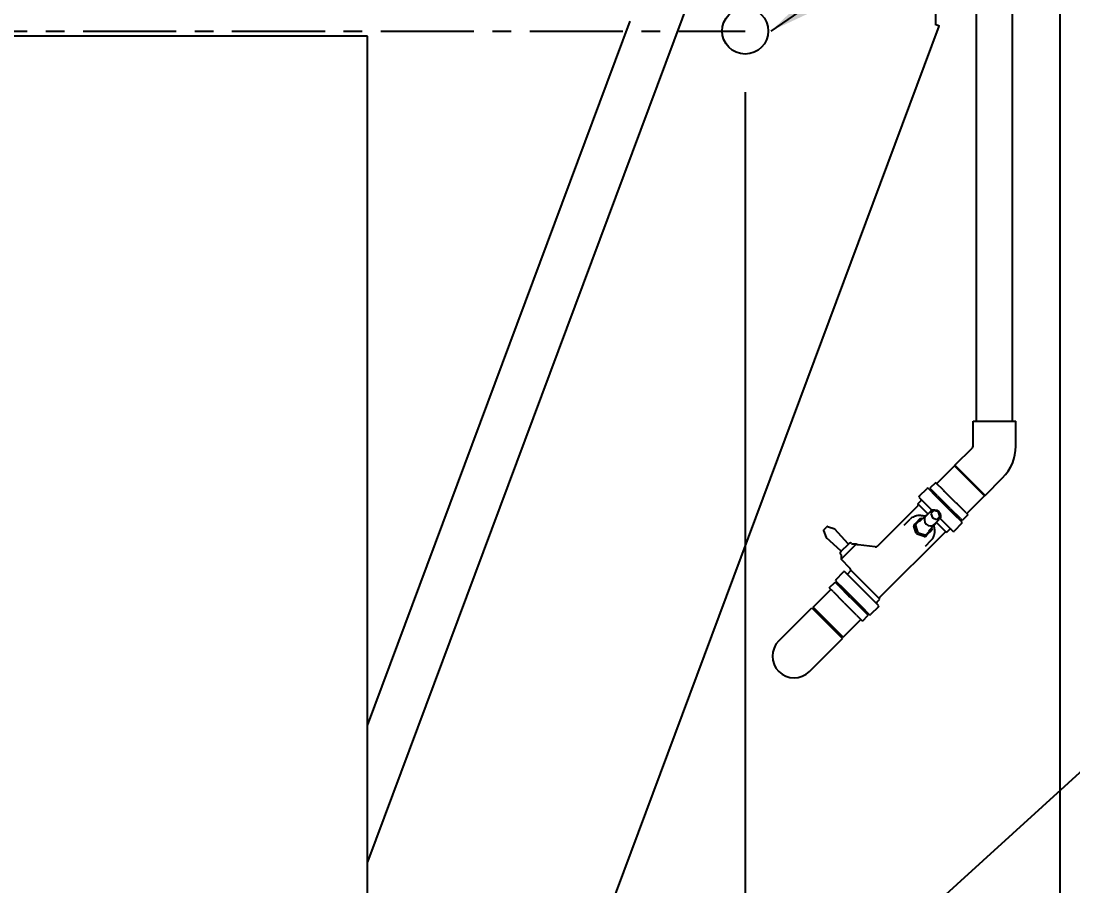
# Model space of a CAD drawing. Header units: millimetres. Extents: x 17891 to 32328, y 18593 to 29476.
# Drawn here: x 17993.6 to 18042.05, y 18925.77 to 18965.62 of the extents above; entities that cross this region are included whole.
import ezdxf

# ---------------------------------------------------------------- set-up
doc = ezdxf.new("R2010")
doc.units = ezdxf.units.MM
doc.header["$LTSCALE"] = 5
doc.linetypes.add('CENTER', pattern=[50.8, 31.75, -6.35, 6.35, -6.35])
for name, color, linetype in [('COILCONN-CO2-CONTROL-COPPER', 7, 'Continuous'), ('CONDENSER-CO2-CONTROL', 7, 'Continuous'), ('RECIRCULATION-CONTROL', 3, 'Continuous'), ('UNIT', 6, 'Continuous')]:
    doc.layers.add(name, color=color, linetype=linetype)
doc.styles.add('SUBMITTAL', font='romans.shx', dxfattribs={"width": 0.75})
doc.dimstyles.new('SUBMITTAL', dxfattribs={"dimtxt": 0.09375, "dimasz": 0.09375, "dimexe": 0.03125, "dimexo": 0.0625, "dimgap": 0.0625, "dimtad": 0, "dimdec": 4, "dimzin": 4, "dimdsep": 46, "dimlunit": 4, "dimtxsty": 'SUBMITTAL', "dimcen": 0.09375, "dimclre": 6, "dimadec": 0, "dimazin": 0, "dimtfac": 1, "dimtdec": 0, "dimtofl": 0, "dimtmove": 0, "dimatfit": 3, "dimfxl": 0, "dimfrac": 2, "dimtolj": 1, "dimtzin": 4, "dimarcsym": 0})

# ---------------------------------------------------------------- blocks, each defined once
blk = doc.blocks.new('*D30')
at = {"layer": 'CONDENSER-CO2-CONTROL', "color": 6, "lineweight": -2}
for p, q in [((18026.954, 18962.342), (18026.954, 18869.843)), ((18041.454, 18896.122), (18041.454, 18869.843))]:
    blk.add_line(p, q, dxfattribs=at)
at = {"layer": 'CONDENSER-CO2-CONTROL', "color": 3, "lineweight": -2}
for p, q in [((18031.883, 18872.66), (18036.525, 18872.66)), ((18041.454, 18872.66), (18046.383, 18872.66))]:
    blk.add_line(p, q, dxfattribs=at)
at = {"layer": 'CONDENSER-CO2-CONTROL', "color": 3}
for points in [[(18031.883, 18873.481), (18031.883, 18871.838), (18026.954, 18872.66)], [(18036.525, 18873.481), (18036.525, 18871.838), (18041.454, 18872.66)]]:
    blk.add_solid(points, dxfattribs=at)
at = {"layer": 'CONDENSER-CO2-CONTROL', "color": 3, "insert": (18063.108, 18872.66), "char_height": 4.9294, "attachment_point": 5, "style": 'SUBMITTAL'}
blk.add_mtext('\\A1;1\'-2 1/2"', dxfattribs=at)

msp = doc.modelspace()

# ---------------------------------------------------------------- linework, layer by layer
at = {"layer": 'CONDENSER-CO2-CONTROL', "linetype": 'CENTER', "ltscale": 0.027}
msp.add_line((17962.1672, 18965.1592), (18026.9538, 18965.1592), dxfattribs=at)
at = {"layer": 'CONDENSER-CO2-CONTROL'}
msp.add_circle((18026.9538, 18965.1592), 1.0625, dxfattribs=at)
at = {"layer": 'RECIRCULATION-CONTROL'}
for p, q in [((18037.6011, 18947.1784), (18037.6011, 18968.7719)), ((18039.2611, 18947.1784), (18039.2611, 18968.7719)), ((18037.4468, 18947.1784), (18039.4155, 18947.1784)), ((18037.4468, 18946.0332), (18037.4468, 18947.1784)), ((18039.4155, 18946.0332), (18039.4155, 18947.1784)), ((18036.6081, 18945.1538), (18037.4179, 18945.9636)), ((18036.5893, 18945.1288), (18035.7747, 18944.3142)), ((18036.5893, 18945.1288), (18037.9752, 18943.7428)), ((18036.6081, 18945.1538), (18038.0003, 18943.7617)), ((18035.7248, 18944.3641), (18035.4597, 18944.0989)), ((18035.7248, 18944.3641), (18035.7389, 18944.35)), ((18036.0791, 18944.0098), (18035.7389, 18944.35)), ((18038.0003, 18943.7617), (18038.8101, 18944.5715)), ((18034.966, 18943.7247), (18035.3279, 18944.0866)), ((18035.374, 18944.0962), (18035.3279, 18944.0866)), ((18035.7662, 18943.704), (18035.374, 18944.0962)), ((18035.4597, 18944.0989), (18035.4738, 18944.0848)), ((18035.8139, 18943.7446), (18035.4738, 18944.0848)), ((18035.5742, 18943.8989), (18035.5837, 18943.909)), ((18035.5751, 18943.8951), (18035.5742, 18943.8984)), ((18035.5843, 18943.909), (18035.5948, 18943.9062)), ((18035.5945, 18943.9063), (18035.6156, 18943.943)), ((18036.0791, 18944.0098), (18036.1219, 18943.967)), ((18036.6606, 18943.4283), (18036.1219, 18943.967)), ((18034.9011, 18943.3804), (18035.05, 18943.5294)), ((18035.3691, 18942.9124), (18034.9011, 18943.3804)), ((18034.966, 18943.7247), (18034.9564, 18943.6786)), ((18034.9564, 18943.6786), (18035.0898, 18943.5453)), ((18035.2152, 18943.4198), (18035.3486, 18943.2865)), ((18036.5505, 18942.9197), (18035.7662, 18943.704)), ((18035.8139, 18943.7446), (18035.8567, 18943.7019)), ((18036.3955, 18943.1631), (18035.8567, 18943.7019)), ((18036.6606, 18943.4283), (18036.7074, 18943.3815)), ((18037.1291, 18942.9598), (18036.7074, 18943.3815)), ((18037.9752, 18943.7428), (18037.1607, 18942.9283)), ((18033.0395, 18941.4304), (18034.9174, 18943.3084)), ((18035.2659, 18942.8091), (18035.5025, 18943.0458)), ((18035.3486, 18943.2865), (18035.5521, 18943.0829)), ((18035.6417, 18943.0736), (18035.5025, 18942.9344)), ((18035.5025, 18942.9344), (18035.5721, 18942.7256)), ((18035.8505, 18943.004), (18035.6417, 18943.0736)), ((18035.9201, 18942.7952), (18035.8505, 18943.004)), ((18036.3955, 18943.1631), (18036.4422, 18943.1164)), ((18036.864, 18942.6946), (18036.4422, 18943.1164)), ((18036.9427, 18942.5275), (18036.5505, 18942.9197)), ((18037.2105, 18942.8784), (18036.9454, 18942.6132)), ((18037.1291, 18942.9598), (18037.1525, 18942.9364)), ((18037.2102, 18942.8787), (18037.1525, 18942.9364)), ((18037.2102, 18942.8787), (18037.2105, 18942.8784)), ((18034.2766, 18942.4024), (18034.5431, 18942.6689)), ((18034.7252, 18942.409), (18034.7131, 18942.3488)), ((18034.7948, 18942.4786), (18034.7252, 18942.409)), ((18034.7827, 18942.4184), (18034.7948, 18942.4786)), ((18034.8263, 18942.4545), (18034.7827, 18942.4184)), ((18034.7827, 18942.4184), (18034.8912, 18942.0929)), ((18035.0117, 18942.6956), (18034.7948, 18942.4786)), ((18034.8263, 18942.4545), (18035.0637, 18942.6919)), ((18034.9875, 18942.5586), (18035.2399, 18942.811)), ((18035.0117, 18942.6956), (18035.072, 18942.7076)), ((18035.072, 18942.7076), (18035.0637, 18942.6919)), ((18035.1204, 18942.6915), (18035.072, 18942.7076)), ((18035.405, 18942.141), (18035.6575, 18942.3934)), ((18035.5721, 18942.7256), (18035.7809, 18942.656)), ((18035.6556, 18942.4194), (18035.8922, 18942.656)), ((18036.2269, 18942.0546), (18035.7588, 18942.5226)), ((18035.7809, 18942.656), (18035.9201, 18942.7952)), ((18035.9294, 18942.7057), (18036.1329, 18942.5021)), ((18036.1329, 18942.5021), (18036.2663, 18942.3687)), ((18036.9331, 18942.4814), (18036.5712, 18942.1195)), ((18036.7334, 18942.7368), (18036.7716, 18942.7588)), ((18036.7765, 18942.7575), (18036.7711, 18942.759)), ((18036.7771, 18942.7575), (18036.7872, 18942.767)), ((18036.787, 18942.7677), (18036.7894, 18942.7692)), ((18036.7871, 18942.7678), (18036.7872, 18942.7676)), ((18036.864, 18942.6946), (18036.8873, 18942.6713)), ((18036.945, 18942.6136), (18036.8873, 18942.6713)), ((18036.9331, 18942.4814), (18036.9427, 18942.5275)), ((18036.945, 18942.6136), (18036.9454, 18942.6132)), ((18030.5635, 18942.1552), (18030.6844, 18941.823)), ((18030.5681, 18942.1759), (18030.5684, 18942.1761)), ((18030.5939, 18942.2016), (18030.5684, 18942.1761)), ((18030.6039, 18942.2108), (18030.6853, 18942.2922)), ((18030.6853, 18942.2922), (18030.6922, 18942.2992)), ((18030.7269, 18942.3346), (18030.7014, 18942.3092)), ((18030.7269, 18942.3346), (18030.7272, 18942.3349)), ((18030.7478, 18942.3395), (18031.08, 18942.2186)), ((18031.6943, 18941.5398), (18031.0879, 18942.2132)), ((18033.1399, 18939.056), (18036.1549, 18942.0709)), ((18034.8216, 18942.0233), (18034.7131, 18942.3488)), ((18034.8216, 18942.0233), (18034.8698, 18941.9751)), ((18035.1952, 18941.8667), (18034.8698, 18941.9751)), ((18034.9394, 18942.0447), (18034.8912, 18942.0929)), ((18034.9394, 18942.0447), (18035.2648, 18941.9362)), ((18035.2555, 18941.8787), (18035.3251, 18941.9483)), ((18035.2648, 18941.9362), (18035.301, 18941.9799)), ((18035.3251, 18941.9483), (18035.2648, 18941.9362)), ((18035.5383, 18942.2172), (18035.301, 18941.9799)), ((18035.3251, 18941.9483), (18035.5421, 18942.1653)), ((18035.5541, 18942.2255), (18035.538, 18942.2739)), ((18035.5383, 18942.2172), (18035.5541, 18942.2255)), ((18035.5541, 18942.2255), (18035.5421, 18942.1653)), ((18036.2269, 18942.0546), (18036.3758, 18942.2035)), ((18036.3917, 18942.2433), (18036.5251, 18942.1099)), ((18036.5251, 18942.1099), (18036.5712, 18942.1195)), ((18031.3632, 18941.2087), (18030.6898, 18941.8151)), ((18031.3468, 18941.163), (18031.74, 18941.5562)), ((18032.0735, 18941.5362), (18031.3668, 18940.8295)), ((18031.8514, 18941.5562), (18031.8657, 18941.542)), ((18031.8796, 18941.5362), (18032.0735, 18941.5362)), ((18032.076, 18941.5341), (18032.1167, 18941.4934)), ((18032.1087, 18941.4943), (18032.1023, 18941.4951)), ((18032.1555, 18941.4889), (18032.1087, 18941.4943)), ((18032.9432, 18941.3965), (18032.1555, 18941.4889)), ((18035.1952, 18941.8667), (18035.2555, 18941.8787)), ((18035.2489, 18941.4302), (18035.5154, 18941.6966)), ((18031.3468, 18941.0516), (18031.361, 18941.0373)), ((18031.3668, 18941.0234), (18031.3668, 18940.8295)), ((18031.3689, 18940.827), (18031.7633, 18940.4326)), ((18031.1242, 18939.8829), (18031.4862, 18940.2448)), ((18031.5322, 18940.2544), (18031.4862, 18940.2448)), ((18031.6656, 18940.1211), (18031.5322, 18940.2544)), ((18032.8421, 18938.9445), (18031.6656, 18940.1211)), ((18031.6815, 18940.1608), (18031.8208, 18940.3002)), ((18033.1563, 18938.984), (18031.8346, 18940.3056)), ((18030.8239, 18939.5088), (18031.0891, 18939.774)), ((18030.8261, 18939.5066), (18030.8239, 18939.5088)), ((18030.8261, 18939.5066), (18030.9672, 18939.3656)), ((18031.0913, 18939.7718), (18031.0891, 18939.774)), ((18031.0913, 18939.7718), (18031.2323, 18939.6308)), ((18031.1242, 18939.8829), (18031.1146, 18939.8369)), ((18031.1146, 18939.8369), (18031.5068, 18939.4447)), ((18031.262, 18939.6011), (18031.2323, 18939.6308)), ((18031.262, 18939.6011), (18031.7317, 18939.1314)), ((18031.303, 18939.6155), (18031.2679, 18939.5952)), ((18031.3028, 18939.6154), (18031.3002, 18939.6251)), ((18031.3104, 18939.6351), (18031.3003, 18939.6256)), ((18031.3109, 18939.6352), (18031.3183, 18939.6332)), ((18030.0821, 18938.6215), (18030.8967, 18939.4361)), ((18030.9969, 18939.3359), (18030.9672, 18939.3656)), ((18030.9969, 18939.3359), (18031.4665, 18938.8662)), ((18031.5068, 18939.4447), (18032.2912, 18938.6603)), ((18031.78, 18939.0831), (18031.7317, 18939.1314)), ((18031.78, 18939.0831), (18032.3032, 18938.5599)), ((18033.0073, 18938.835), (18033.1563, 18938.984)), ((18029.2769, 18937.8446), (18030.0237, 18938.5915)), ((18030.0237, 18938.5915), (18031.438, 18937.1773)), ((18031.468, 18937.2356), (18030.0821, 18938.6215)), ((18031.5148, 18938.8179), (18031.4665, 18938.8662)), ((18031.5148, 18938.8179), (18032.038, 18938.2948)), ((18032.2912, 18938.6603), (18032.6833, 18938.2682)), ((18032.3032, 18938.5599), (18032.612, 18938.2511)), ((18033.0913, 18938.6397), (18032.7294, 18938.2778)), ((18033.1009, 18938.6857), (18032.9675, 18938.8191)), ((18033.0913, 18938.6397), (18033.1009, 18938.6857)), ((18031.468, 18937.2356), (18032.2826, 18938.0502)), ((18032.0766, 18938.2562), (18032.038, 18938.2948)), ((18032.0766, 18938.2562), (18032.3468, 18937.9859)), ((18032.3553, 18937.9775), (18032.6205, 18938.2426)), ((18032.4418, 18938.4221), (18032.4417, 18938.4221)), ((18032.442, 18938.422), (18032.4417, 18938.4214)), ((18032.4518, 18938.4322), (18032.4423, 18938.4221)), ((18032.474, 18938.4775), (18032.4506, 18938.4368)), ((18032.4507, 18938.437), (18032.4519, 18938.4327)), ((18032.6205, 18938.2426), (18032.612, 18938.2511)), ((18032.6833, 18938.2682), (18032.7294, 18938.2778)), ((18029.2769, 18937.8446), (18028.499, 18937.0668)), ((18032.3553, 18937.9775), (18032.3468, 18937.9859)), ((18030.6911, 18936.4304), (18031.438, 18937.1773)), ((18029.9133, 18935.6526), (18030.6911, 18936.4304))]:
    msp.add_line(p, q, dxfattribs=at)
for centre, radius, start, end in [((18037.3483, 18946.0332), 0.0984, 315, 0), ((18037.3483, 18946.0332), 2.0672, 315, 0), ((18034.8896, 18943.3362), 0.0394, 315, 45), ((18035.0222, 18943.5572), 0.0394, 315, 45), ((18030.582, 18942.1619), 0.0197, 135, 200), ((18030.7411, 18942.321), 0.0197, 70, 135), ((18031.0733, 18942.2001), 0.0197, 42, 70), ((18036.1827, 18942.0431), 0.0394, 45, 135), ((18036.4037, 18942.1757), 0.0394, 45, 135), ((18030.7029, 18941.8298), 0.0197, 200, 228), ((18031.7089, 18941.5529), 0.0197, 222, 315), ((18031.7957, 18941.5006), 0.0787, 45, 135), ((18031.8796, 18941.5559), 0.0197, 225, 270), ((18032.0621, 18941.5202), 0.0197, 45, 54.36055), ((18032.956, 18941.514), 0.1181, 263.31577, 315), ((18031.4024, 18941.1073), 0.0787, 135, 225), ((18031.3471, 18941.0234), 0.0197, 0, 45), ((18031.3501, 18941.1941), 0.0197, 315, 48), ((18031.3828, 18940.8409), 0.0197, 215.63945, 225), ((18031.6241, 18940.2934), 0.1969, 1.96069, 45), ((18031.6537, 18940.1887), 0.0394, 225, 315), ((18033.1677, 18939.0282), 0.0394, 135, 225), ((18033.0352, 18938.8072), 0.0394, 135, 225), ((18029.2061, 18936.3597), 1, 135, 315)]:
    msp.add_arc(centre, radius, start, end, dxfattribs=at)
at = {"layer": 'RECIRCULATION-CONTROL', "extrusion": (0, 0, -1)}
msp.add_ellipse((18035.6974, 18942.8509), major_axis=(0.1949, -0.1949), ratio=0.8660254, start_param=3.1415927, end_param=6.2831853, dxfattribs=at)
at = {"layer": 'RECIRCULATION-CONTROL'}
for centre, major_axis, ratio, start_param, end_param in [((18035.4607, 18942.6143), (0.1949, -0.1949), 0.8660254, 3.1415927, 6.2831853), ((18030.6078, 18942.1877), (0.0538, 0.0538), 0.258819, 1.3915891, 1.5707963), ((18030.7153, 18942.2952), (-0.0538, -0.0538), 0.258819, 4.712389, 4.8915962)]:
    msp.add_ellipse(centre, major_axis=major_axis, ratio=ratio, start_param=start_param, end_param=end_param, dxfattribs=at)
for points, knots in [([(18035.0898, 18943.5453), (18035.1107, 18943.5243), (18035.1291, 18943.5011), (18035.1709, 18943.4593), (18035.1943, 18943.4407), (18035.2152, 18943.4198)], [-1.91702663, -1.91702663, -1.91702663, -1.91702663, -1.46646968, -1.46646968, -1.01591274, -1.01591274, -1.01591274, -1.01591274]), ([(18035.2399, 18942.811), (18035.2592, 18942.8303), (18035.282, 18942.8462), (18035.3113, 18942.8598), (18035.3157, 18942.8617), (18035.3201, 18942.8634)], [6.28318531, 6.28318531, 6.28318531, 6.28318531, 6.59047475, 6.59047475, 6.6433499, 6.6433499, 6.6433499, 6.6433499]), ([(18035.0772, 18942.8287), (18035.039, 18942.8353), (18035.0003, 18942.8387), (18034.9229, 18942.8384), (18034.8843, 18942.8348), (18034.8084, 18942.8204), (18034.7712, 18942.8096), (18034.6995, 18942.781), (18034.6651, 18942.7631), (18034.6005, 18942.7207), (18034.5704, 18942.6962), (18034.5431, 18942.6689)], [5.39500507, 5.39500507, 5.39500507, 5.39500507, 5.57264112, 5.57264112, 5.75027716, 5.75027716, 5.92791321, 5.92791321, 6.10554926, 6.10554926, 6.28318531, 6.28318531, 6.28318531, 6.28318531]), ([(18035.2375, 18942.8086), (18035.2332, 18942.809), (18035.229, 18942.8094), (18035.2116, 18942.8112), (18035.1987, 18942.8125), (18035.1733, 18942.8153), (18035.1608, 18942.8167), (18035.1363, 18942.8197), (18035.1243, 18942.8213), (18035.1005, 18942.8248), (18035.0888, 18942.8267), (18035.0772, 18942.8287)], [1.54910742, 1.54910742, 1.54910742, 1.54910742, 1.58342825, 1.58342825, 1.69319425, 1.69319425, 1.80296025, 1.80296025, 1.91272626, 1.91272626, 2.02249226, 2.02249226, 2.02249226, 2.02249226]), ([(18035.6752, 18942.2307), (18035.6732, 18942.2423), (18035.6713, 18942.254), (18035.6678, 18942.2778), (18035.6662, 18942.2899), (18035.6632, 18942.3144), (18035.6617, 18942.3268), (18035.659, 18942.3522), (18035.6577, 18942.3651), (18035.6559, 18942.3826), (18035.6555, 18942.3868), (18035.655, 18942.391)], [0, 0, 0, 0, 0.10976465, 0.10976465, 0.2195293, 0.2195293, 0.32929395, 0.32929395, 0.43905859, 0.43905859, 0.47333536, 0.47333536, 0.47333536, 0.47333536]), ([(18035.7099, 18942.4737), (18035.7064, 18942.4647), (18035.7023, 18942.4561), (18035.687, 18942.4277), (18035.6734, 18942.4094), (18035.6575, 18942.3934)], [9.06461337, 9.06461337, 9.06461337, 9.06461337, 9.17102462, 9.17102462, 9.42477796, 9.42477796, 9.42477796, 9.42477796]), ([(18036.2663, 18942.3687), (18036.2872, 18942.3478), (18036.3058, 18942.3244), (18036.3476, 18942.2826), (18036.3708, 18942.2642), (18036.3917, 18942.2433)], [-1.91702663, -1.91702663, -1.91702663, -1.91702663, -1.46646968, -1.46646968, -1.01591274, -1.01591274, -1.01591274, -1.01591274]), ([(18035.5154, 18941.6966), (18035.5427, 18941.7239), (18035.5672, 18941.754), (18035.6095, 18941.8186), (18035.6274, 18941.853), (18035.6561, 18941.9247), (18035.6669, 18941.9619), (18035.6813, 18942.0378), (18035.6849, 18942.0764), (18035.6852, 18942.1538), (18035.6818, 18942.1925), (18035.6752, 18942.2307)], [3.14159265, 3.14159265, 3.14159265, 3.14159265, 3.3192287, 3.3192287, 3.49686475, 3.49686475, 3.6745008, 3.6745008, 3.85213684, 3.85213684, 4.02977289, 4.02977289, 4.02977289, 4.02977289]), ([(18032.1206, 18941.4912), (18032.1205, 18941.4912), (18032.1205, 18941.4912), (18032.1177, 18941.4924), (18032.1148, 18941.4933), (18032.1118, 18941.4939)], [-0.024559033, -0.024559033, -0.024559033, -0.024559033, -0.024419735, -0.024419735, 0, 0, 0, 0]), ([(18031.8346, 18940.3056), (18031.8268, 18940.3025), (18031.8222, 18940.3007), (18031.8209, 18940.3002), (18031.8208, 18940.3002), (18031.8208, 18940.3002)], [0, 0, 0, 0, 0.23298833, 0.23298833, 0.27072593, 0.27072593, 0.27072593, 0.27072593]), ([(18032.9675, 18938.8191), (18032.9466, 18938.84), (18032.9283, 18938.8633), (18032.8865, 18938.9051), (18032.863, 18938.9236), (18032.8421, 18938.9445)], [1.01591274, 1.01591274, 1.01591274, 1.01591274, 1.46646968, 1.46646968, 1.91702663, 1.91702663, 1.91702663, 1.91702663])]:
    msp.add_open_spline(points, degree=3, knots=knots, dxfattribs=at)
for points in [[(18030.6039, 18942.2108), (18030.6038, 18942.2108), (18030.6037, 18942.2109), (18030.6037, 18942.211)], [(18030.692, 18942.2993), (18030.6921, 18942.2993), (18030.6922, 18942.2992), (18030.6922, 18942.2992)], [(18032.1087, 18941.4943), (18032.1098, 18941.4942), (18032.1108, 18941.4941), (18032.1118, 18941.4939)], [(18032.4417, 18938.4221), (18032.4414, 18938.4222), (18032.4409, 18938.4224), (18032.4404, 18938.4227)], [(18032.4404, 18938.4227), (18032.4415, 18938.4221), (18032.4421, 18938.4219), (18032.4423, 18938.4221)]]:
    msp.add_open_spline(points, degree=3, dxfattribs=at)
at = {"layer": 'UNIT'}
for p, q in [((18041.454, 18898.9392), (18041.454, 18973.3122)), ((18025.5231, 18969.7005), (18009.5605, 18926.8896)), ((18035.7131, 18969.7007), (18035.7132, 18965.491)), ((18009.5605, 18933.1714), (18021.6601, 18965.6181)), ((18011.4264, 18899.7822), (18035.8882, 18965.3875)), ((18035.7132, 18965.491), (18035.7007, 18965.4574)), ((18035.7007, 18965.4574), (18035.7017, 18965.457)), ((18035.9007, 18965.3828), (18035.7017, 18965.457)), ((18009.5605, 18964.9224), (17979.5605, 18964.9224)), ((18009.5605, 18922.9224), (18009.5605, 18964.9224))]:
    msp.add_line(p, q, dxfattribs=at)

# ---------------------------------------------------------------- dimensions: what is measured, and where the dimension line sits
at = {"layer": 'CONDENSER-CO2-CONTROL', "color": 3}
dim = msp.add_linear_dim(base=(18041.454, 18872.6597), p1=(18026.9538, 18965.1592), p2=(18041.454, 18898.9392), angle=180, dimstyle='SUBMITTAL', override={"dimscale": 70.42, "dimtxt": 0.07, "dimasz": 0.07, "dimexe": 0.04, "dimexo": 0.04, "dimgap": 0.03125, "dimdec": 3, "dimzin": 3, "dimclrd": 3, "dimclrt": 3, "dimtdec": 3, "dimtix": 1}, dxfattribs=at)
dim.commit()
dim.dimension.update_dxf_attribs({"geometry": '*D30', "text_midpoint": (18063.1081, 18872.6597), "dimtype": 160})

# ---------------------------------------------------------------- leaders
at = {"layer": 'COILCONN-CO2-CONTROL-COPPER', "annotation_type": 0, "has_hookline": 1, "hookline_direction": 0, "text_width": 55.8146}
for points in [[(18028.1413, 18965.1592), (18045.2538, 18976.8782), (18049.3264, 18976.8782)], [(18009.9517, 18901.4997), (18045.2538, 18933.633), (18049.3264, 18933.633)]]:
    msp.add_leader(points, dimstyle='SUBMITTAL', override={"dimscale": 58.18, "dimasz": 0.07, "dimgap": 0.03, "dimcen": 4.055284, "dimarcsym": 1}, dxfattribs=at)

doc.saveas('drawing.dxf')
